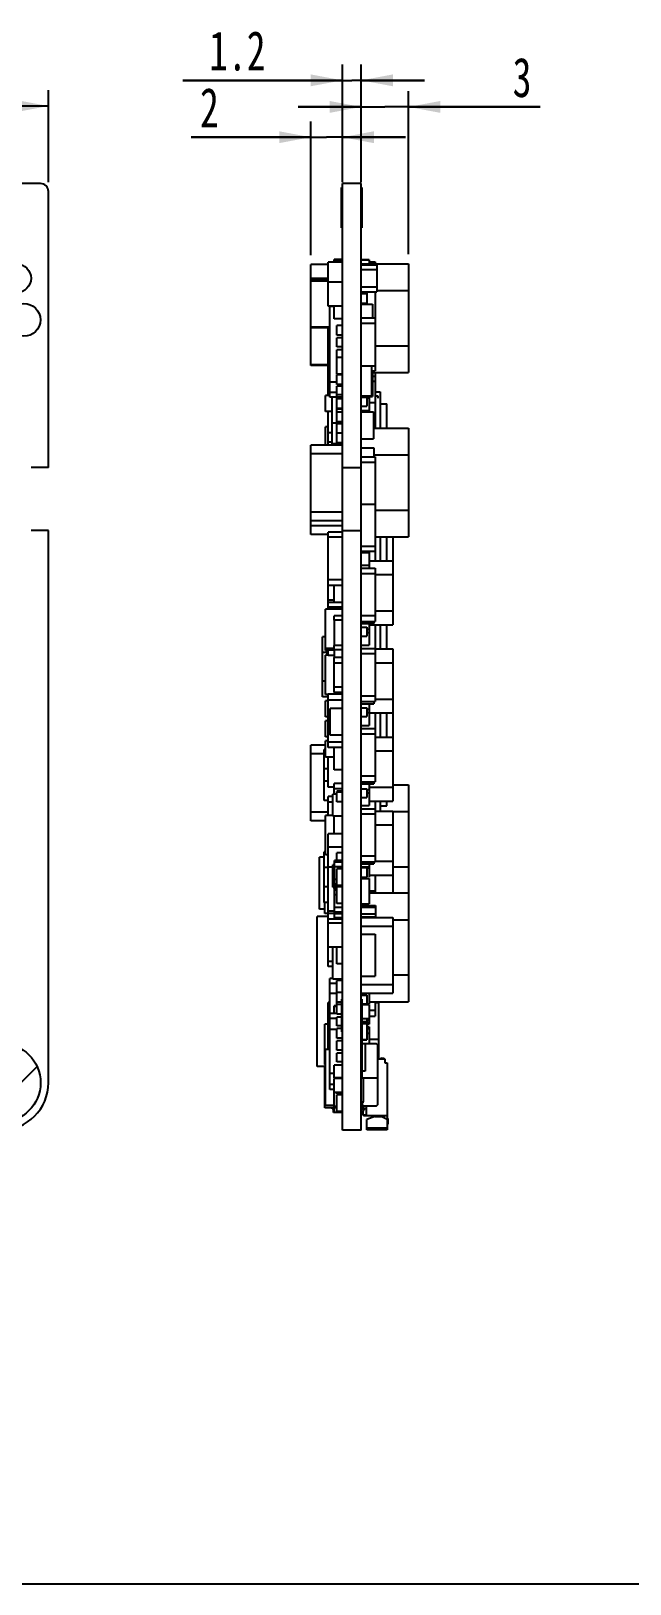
# Model space of a CAD drawing. Header units: millimetres. Extents: x 0 to 404, y 102 to 364.
# Drawn here: x 133.1 to 171.1, y 102.5 to 200.9 of the extents above; entities that cross this region are included whole.
import ezdxf

# ---------------------------------------------------------------- set-up
doc = ezdxf.new("R2010")
doc.units = ezdxf.units.MM
doc.header["$LTSCALE"] = 30.734
doc.layers.get('0').update_dxf_attribs({"linetype": 'CONTINUOUS'})
for name, color, linetype in [('02___PRT_ALL_AXES', 7, 'CONTINUOUS'), ('ECAD_C0402', 7, 'CONTINUOUS'), ('ECAD_C0603', 7, 'CONTINUOUS'), ('ECAD_CAP3528_20', 7, 'CONTINUOUS'), ('ECAD_CAP_2_3D5X2D8_H1D4', 7, 'CONTINUOUS'), ('ECAD_CAP_2_3D5X2D8_H1D9', 7, 'CONTINUOUS'), ('ECAD_CLPDB_XBGA2833_LNL_M_CPU_I', 7, 'CONTINUOUS'), ('ECAD_FB0603', 7, 'CONTINUOUS'), ('ECAD_FB0805', 7, 'CONTINUOUS'), ('ECAD_FIDUCIAL_MARK', 7, 'CONTINUOUS'), ('ECAD_LCC13_P4MM_SQ3MM_P8H', 7, 'CONTINUOUS'), ('ECAD_LCC21_P4MM_3X4MM_P8H', 7, 'CONTINUOUS'), ('ECAD_LQFP64_0D4_1D6', 7, 'CONTINUOUS'), ('ECAD_QFN56_6X6_P0D35_H0D8', 7, 'CONTINUOUS'), ('ECAD_R0402', 7, 'CONTINUOUS'), ('ECAD_R0603', 7, 'CONTINUOUS'), ('ECAD_SMC0201', 7, 'CONTINUOUS'), ('ECAD_SMC0402', 7, 'CONTINUOUS'), ('ECAD_SMC0402-10UF', 7, 'CONTINUOUS'), ('ECAD_SMC0603', 7, 'CONTINUOUS'), ('ECAD_SMCR_P6X1P0_P40H', 7, 'CONTINUOUS'), ('ECAD_SMI4450X4006_2H_MA', 7, 'CONTINUOUS'), ('ECAD_SML_7P0X6P6_3P0H', 7, 'CONTINUOUS'), ('ECAD_SMR0201', 7, 'CONTINUOUS'), ('ECAD_SOD-123', 7, 'CONTINUOUS'), ('ECAD_SOD523', 7, 'CONTINUOUS'), ('ECAD_SOIC8_208', 7, 'CONTINUOUS'), ('ECAD_SOT23-5', 7, 'CONTINUOUS'), ('ECAD_SOT23-6', 7, 'CONTINUOUS'), ('ECAD_SOT23_5_1P25H', 7, 'CONTINUOUS'), ('ECAD_SOT353-5-0D65', 7, 'CONTINUOUS'), ('ECAD_SOT563_0D5_1D6X1D2_H0D6', 7, 'CONTINUOUS'), ('ECAD_SOT723', 7, 'CONTINUOUS'), ('ECAD_SOT_23', 7, 'CONTINUOUS'), ('ECAD_TK1_LCC21_3100X5100_400_MA', 7, 'CONTINUOUS'), ('ECAD_TQFN28_0D4_4X4_H0D8_T2D6X2', 7, 'CONTINUOUS'), ('NONE', 7, 'CONTINUOUS')]:
    doc.layers.add(name, color=color, linetype=linetype)
doc.styles.get("Standard").update_dxf_attribs({"font": 'txt', "width": 0.7})
doc.dimstyles.new('DIMSTYLE_4', dxfattribs={"dimtxt": 2.5, "dimasz": 2, "dimexe": 1, "dimexo": 0.6, "dimtad": 1, "dimdsep": 46, "dimtxsty": 'STANDARD', "dimblk": '_FILLED', "dimblk1": '_FILLED', "dimblk2": '_FILLED', "dimcen": 0.09, "dimazin": 2, "dimtp": 0.01, "dimtm": 0.01, "dimtfac": 1, "dimtofl": 0, "dimtmove": 0, "dimatfit": 3, "dimldrblk": '_FILLED', "dimfxl": 1, "dimtolj": 1, "dimarcsym": 0})

# ---------------------------------------------------------------- blocks, each defined once
blk = doc.blocks.new('_FILLED')
at = {"color": 0, "linetype": 'ByBlock'}
blk.add_solid([(0, 0), (-1, 0.1875), (-1, -0.1875)], dxfattribs=at)
blk = doc.blocks.new('*D27')
at = {"color": 2, "linetype": 'Continuous', "transparency": 16777216}
for p, q in [((154.045, 191.373), (154.045, 197.137)), ((157.045, 186.798), (157.045, 197.137)), ((154.045, 196.137), (150.045, 196.137)), ((150.045, 196.137), (155.545, 196.137)), ((165.387, 196.137), (155.545, 196.137)), ((157.045, 196.137), (165.387, 196.137))]:
    blk.add_line(p, q, dxfattribs=at)
at = {"color": 2, "linetype": 'Continuous', "transparency": 16777216, "xscale": 2, "yscale": 2, "zscale": 2}
blk.add_blockref('_FILLED', (154.045, 196.137), dxfattribs=at)
at = {"color": 2, "linetype": 'Continuous', "transparency": 16777216, "xscale": 2, "yscale": 2, "zscale": 2, "rotation": 180}
blk.add_blockref('_FILLED', (157.045, 196.137), dxfattribs=at)
at = {"color": 2, "linetype": 'Continuous', "transparency": 16777216, "insert": (163.637, 199.262), "char_height": 2.5, "width": 1.75, "attachment_point": 1, "line_spacing_factor": 0.9}
blk.add_mtext('3', dxfattribs=at)
blk = doc.blocks.new('*D28')
at = {"color": 2, "linetype": 'Continuous', "transparency": 16777216}
for p, q in [((150.845, 186.741), (150.845, 195.217)), ((152.845, 191.373), (152.845, 195.217)), ((150.845, 194.217), (143.266, 194.217)), ((143.266, 194.217), (151.845, 194.217)), ((156.845, 194.217), (151.845, 194.217)), ((152.845, 194.217), (156.845, 194.217))]:
    blk.add_line(p, q, dxfattribs=at)
at = {"color": 2, "linetype": 'Continuous', "transparency": 16777216, "xscale": 2, "yscale": 2, "zscale": 2}
blk.add_blockref('_FILLED', (150.845, 194.217), dxfattribs=at)
at = {"color": 2, "linetype": 'Continuous', "transparency": 16777216, "xscale": 2, "yscale": 2, "zscale": 2, "rotation": 180}
blk.add_blockref('_FILLED', (152.845, 194.217), dxfattribs=at)
at = {"color": 2, "linetype": 'Continuous', "transparency": 16777216, "insert": (145.016, 197.342), "char_height": 2.5, "width": 1.75, "attachment_point": 3, "line_spacing_factor": 0.9}
blk.add_mtext('2', dxfattribs=at)
blk = doc.blocks.new('*D29')
at = {"color": 2, "linetype": 'Continuous', "transparency": 16777216}
for p, q in [((152.845, 191.373), (152.845, 198.822)), ((154.045, 191.373), (154.045, 198.822)), ((152.845, 197.822), (142.728, 197.822)), ((142.728, 197.822), (153.445, 197.822)), ((158.045, 197.822), (153.445, 197.822)), ((154.045, 197.822), (158.045, 197.822))]:
    blk.add_line(p, q, dxfattribs=at)
at = {"color": 2, "linetype": 'Continuous', "transparency": 16777216, "xscale": 2, "yscale": 2, "zscale": 2}
blk.add_blockref('_FILLED', (152.845, 197.822), dxfattribs=at)
at = {"color": 2, "linetype": 'Continuous', "transparency": 16777216, "xscale": 2, "yscale": 2, "zscale": 2, "rotation": 180}
blk.add_blockref('_FILLED', (154.045, 197.822), dxfattribs=at)
at = {"color": 2, "linetype": 'Continuous', "transparency": 16777216, "insert": (147.978, 200.947), "char_height": 2.5, "width": 5.25, "attachment_point": 3, "line_spacing_factor": 0.9}
blk.add_mtext('1.2', dxfattribs=at)
blk = doc.blocks.new('*D30')
at = {"color": 2, "linetype": 'Continuous', "transparency": 16777216}
for p, q in [((64.621, 191.373), (64.621, 197.192)), ((134.221, 191.373), (134.221, 197.192)), ((64.621, 196.192), (99.421, 196.192)), ((134.221, 196.192), (99.421, 196.192))]:
    blk.add_line(p, q, dxfattribs=at)
at = {"color": 2, "linetype": 'Continuous', "transparency": 16777216, "xscale": 2, "yscale": 2, "zscale": 2, "rotation": 180}
blk.add_blockref('_FILLED', (64.621, 196.192), dxfattribs=at)
at = {"color": 2, "linetype": 'Continuous', "transparency": 16777216, "xscale": 2, "yscale": 2, "zscale": 2}
blk.add_blockref('_FILLED', (134.221, 196.192), dxfattribs=at)
at = {"color": 2, "linetype": 'Continuous', "transparency": 16777216, "insert": (99.847, 199.317), "char_height": 2.5, "width": 7, "attachment_point": 2, "line_spacing_factor": 0.9}
blk.add_mtext('69.6', dxfattribs=at)

msp = doc.modelspace()

# ---------------------------------------------------------------- linework, layer by layer
at = {"color": 7, "linetype": 'Continuous'}
for p, q in [((133.721, 191.273), (96.671, 191.273)), ((152.795, 188.473), (152.795, 191.023)), ((152.845, 191.023), (152.795, 191.023)), ((152.845, 131.273), (152.845, 191.273)), ((154.045, 191.273), (152.845, 191.273)), ((154.045, 131.273), (154.045, 191.273)), ((154.045, 191.023), (154.075, 191.023)), ((154.075, 191.023), (154.075, 188.473)), ((134.221, 173.273), (134.221, 190.773)), ((152.845, 188.473), (152.795, 188.473)), ((154.045, 188.473), (154.075, 188.473)), ((155.245, 177.323), (155.656, 177.323)), ((155.656, 175.772), (155.656, 177.323)), ((134.221, 173.273), (133.121, 173.273)), ((152.845, 173.273), (154.045, 173.273)), ((134.221, 169.273), (133.121, 169.273)), ((134.221, 134.273), (134.221, 169.273)), ((152.845, 169.273), (154.045, 169.273)), ((155.656, 167.367), (155.656, 168.872)), ((155.656, 161.779), (155.656, 163.307)), ((155.656, 156.191), (155.656, 157.719)), ((155.245, 151.823), (155.656, 151.823)), ((155.656, 151.823), (155.656, 152.131)), ((154.045, 136.753), (154.995, 136.753)), ((154.095, 134.553), (154.095, 136.753)), ((154.295, 136.753), (154.295, 135.003)), ((155.095, 136.653), (154.995, 136.753)), ((155.095, 132.953), (155.095, 136.653)), ((155.115, 135.883), (155.095, 135.883)), ((154.295, 135.003), (154.095, 135.003)), ((155.095, 135.833), (155.128, 135.833)), ((155.095, 135.793), (155.545, 135.793)), ((155.344, 135.823), (155.49, 135.823)), ((155.489, 135.793), (155.49, 135.823)), ((155.545, 135.793), (155.545, 135.543)), ((155.545, 135.543), (155.695, 135.543)), ((155.695, 135.543), (155.695, 131.293)), ((155.095, 134.553), (154.045, 134.553)), ((154.165, 134.553), (154.165, 133.053)), ((154.045, 133.053), (154.215, 133.053)), ((154.095, 133.053), (154.095, 132.953)), ((154.165, 132.223), (154.165, 132.484)), ((154.365, 132.223), (154.165, 132.223)), ((154.195, 132.812), (154.195, 132.565)), ((154.195, 132.193), (154.195, 132.223)), ((154.195, 132.193), (155.695, 132.193)), ((154.245, 132.803), (154.945, 132.803)), ((154.305, 132.613), (154.365, 132.613)), ((154.365, 132.193), (154.365, 132.803)), ((154.895, 132.143), (154.395, 131.943)), ((154.395, 131.293), (154.395, 131.943)), ((154.895, 132.193), (154.895, 132.143)), ((154.895, 132.143), (155.295, 132.143)), ((154.926, 132.193), (154.926, 132.143)), ((155.695, 131.943), (155.295, 132.143)), ((155.505, 132.038), (155.505, 132.193)), ((155.695, 132.006), (155.725, 132.006)), ((155.725, 132.006), (155.725, 131.647)), ((154.045, 131.273), (152.845, 131.273)), ((154.395, 131.423), (155.695, 131.423)), ((155.695, 131.293), (154.395, 131.293)), ((155.695, 131.647), (155.725, 131.647)), ((0, 102.498), (403.732, 102.498))]:
    msp.add_line(p, q, dxfattribs=at)
at = {"color": 2, "linetype": 'Continuous'}
msp.add_line((132.471, 134.273), (133.499, 135.301), dxfattribs=at)
at = {"color": 40, "linetype": 'Continuous'}
msp.add_line((154.145, 132.843), (154.145, 132.543), dxfattribs=at)
at = {"linetype": 'Continuous'}
msp.add_circle((131.221, 134.273), 2.5, dxfattribs=at)
at = {"color": 7, "linetype": 'Continuous'}
for centre, radius, start, end in [((133.721, 190.773), 0.5, 0, 90), ((154.215, 136.453), 0.17, 180, 224.43677), ((155.215, 135.883), 0.1, 180, 244.93951), ((155.215, 135.883), 0.1, 294.68084, 304.30375), ((155.344, 135.693), 0.13, 90, 124.29922), ((131.221, 134.273), 3, 270, 360), ((154.245, 132.953), 0.15, 180, 270), ((154.945, 132.953), 0.15, 270, 360), ((154.295, 132.484), 0.13, 85.58828, 180)]:
    msp.add_arc(centre, radius, start, end, dxfattribs=at)
at = {"layer": '02___PRT_ALL_AXES', "color": 7, "linetype": 'Continuous'}
msp.add_circle((132.221, 185.273), 0.9, dxfattribs=at)
at = {"layer": 'ECAD_C0402', "color": 7, "linetype": 'Continuous'}
for p, q in [((152.337, 186.409), (152.337, 186.473)), ((152.845, 186.473), (152.337, 186.473)), ((154.045, 186.448), (154.553, 186.448)), ((154.553, 186.448), (154.553, 186.198)), ((152.337, 174.731), (152.337, 174.773)), ((152.845, 174.731), (152.337, 174.731)), ((152.337, 164.727), (152.337, 165.806)), ((154.395, 163.026), (154.553, 163.026)), ((154.395, 162.822), (154.553, 162.822)), ((154.553, 163.381), (154.553, 162.01)), ((154.045, 162.01), (154.553, 162.01)), ((152.337, 159.009), (152.337, 161.233)), ((152.845, 160.867), (152.337, 160.867)), ((152.845, 159.343), (152.337, 159.343)), ((152.845, 159.009), (152.337, 159.009)), ((154.395, 157.946), (154.553, 157.946)), ((154.395, 157.742), (154.553, 157.742)), ((154.553, 158.301), (154.553, 156.93)), ((154.045, 156.93), (154.553, 156.93)), ((154.395, 152.866), (154.553, 152.866)), ((154.395, 152.662), (154.553, 152.662)), ((154.553, 153.221), (154.553, 151.85)), ((154.045, 151.85), (154.553, 151.85)), ((154.045, 147.963), (154.553, 147.963)), ((154.395, 147.887), (154.553, 147.887)), ((154.553, 148.141), (154.553, 147.297)), ((152.337, 146.581), (152.337, 146.678)), ((154.553, 139.948), (154.553, 139.277)), ((152.337, 139.109), (152.337, 139.153)), ((152.495, 139.153), (152.337, 139.153)), ((154.395, 139.277), (154.553, 139.277)), ((152.337, 134.578), (152.337, 135.39)), ((152.845, 135.39), (152.337, 135.39)), ((152.845, 134.578), (152.337, 134.578))]:
    msp.add_line(p, q, dxfattribs=at)
at = {"layer": 'ECAD_C0603', "color": 7, "linetype": 'Continuous'}
for p, q in [((151.956, 183.498), (151.956, 186.292)), ((152.845, 186.292), (151.956, 186.292)), ((154.553, 186.317), (154.934, 186.317)), ((154.934, 186.317), (154.934, 186.198)), ((152.845, 185.022), (151.956, 185.022)), ((154.934, 184.424), (154.934, 179.409)), ((152.845, 183.498), (151.956, 183.498)), ((154.045, 182.775), (154.934, 182.775)), ((154.045, 182.431), (154.934, 182.431)), ((151.956, 177.834), (151.956, 182.123)), ((152.045, 180.704), (151.956, 180.704)), ((154.045, 179.713), (154.934, 179.713)), ((154.695, 179.409), (154.934, 179.409)), ((154.934, 179.297), (154.934, 175.772)), ((154.745, 179.078), (154.934, 179.078)), ((154.745, 178.748), (154.934, 178.748)), ((154.544, 177.402), (154.934, 177.402)), ((151.956, 174.698), (151.956, 176.818)), ((152.195, 175.472), (151.956, 175.472)), ((154.814, 175.878), (154.934, 175.878)), ((152.195, 174.887), (151.956, 174.887)), ((154.045, 173.947), (154.934, 173.947)), ((154.045, 173.617), (154.934, 173.617)), ((154.934, 173.947), (154.934, 167.369)), ((154.045, 170.95), (154.934, 170.95)), ((151.956, 164.296), (151.956, 169.172)), ((152.845, 169.172), (151.956, 169.172)), ((152.845, 168.868), (151.956, 168.868)), ((154.045, 168.283), (154.934, 168.283)), ((154.045, 167.979), (154.934, 167.979)), ((154.045, 166.886), (154.934, 166.886)), ((154.045, 166.556), (154.934, 166.556)), ((154.934, 166.886), (154.934, 163.52)), ((152.845, 166.15), (151.956, 166.15)), ((152.845, 165.806), (151.956, 165.806)), ((152.337, 164.868), (151.956, 164.868)), ((152.845, 164.727), (151.956, 164.727)), ((152.845, 164.423), (151.956, 164.423)), ((154.045, 163.889), (154.934, 163.889)), ((154.045, 163.52), (154.934, 163.52)), ((154.934, 163.305), (154.934, 158.44)), ((151.956, 161.361), (151.956, 161.806)), ((152.337, 161.705), (151.956, 161.705)), ((154.045, 161.806), (154.934, 161.806)), ((154.045, 161.476), (154.934, 161.476)), ((152.345, 161.361), (151.956, 161.361)), ((151.956, 155.533), (151.956, 158.899)), ((152.845, 158.899), (151.956, 158.899)), ((152.845, 158.53), (151.956, 158.53)), ((154.045, 158.809), (154.934, 158.809)), ((154.045, 158.44), (154.934, 158.44)), ((154.934, 157.717), (154.934, 153.36)), ((154.045, 156.726), (154.934, 156.726)), ((152.845, 155.863), (151.956, 155.863)), ((154.045, 156.396), (154.934, 156.396)), ((152.845, 155.533), (151.956, 155.533)), ((151.956, 153.018), (151.956, 154.923)), ((154.045, 153.729), (154.934, 153.729)), ((152.337, 153.018), (151.956, 153.018)), ((154.045, 153.36), (154.934, 153.36)), ((151.956, 151.215), (151.956, 152.422)), ((152.245, 152.422), (151.956, 152.422)), ((152.245, 152.053), (151.956, 152.053)), ((154.045, 151.646), (154.934, 151.646)), ((154.934, 152.131), (154.934, 148.28)), ((154.045, 151.316), (154.934, 151.316)), ((151.956, 141.639), (151.956, 150.046)), ((152.845, 150.046), (151.956, 150.046)), ((152.845, 149.208), (151.956, 149.208)), ((152.245, 147.938), (151.956, 147.938)), ((154.045, 148.649), (154.934, 148.649)), ((154.045, 148.28), (154.934, 148.28)), ((154.934, 147.432), (154.934, 146.308)), ((154.544, 146.439), (154.934, 146.439)), ((152.345, 145.144), (151.956, 145.144)), ((152.345, 145.006), (151.956, 145.006)), ((152.845, 144.636), (151.956, 144.636)), ((152.845, 144.382), (151.956, 144.382)), ((152.845, 142.858), (151.956, 142.858)), ((154.045, 143.696), (154.934, 143.696)), ((154.934, 143.696), (154.934, 141.029)), ((152.245, 141.969), (151.956, 141.969)), ((152.245, 141.639), (151.956, 141.639)), ((154.045, 141.029), (154.934, 141.029)), ((151.956, 136.381), (151.956, 139.353)), ((152.045, 139.353), (151.956, 139.353)), ((152.045, 139.048), (151.956, 139.048)), ((154.553, 138.87), (154.934, 138.87)), ((154.934, 139.408), (154.934, 138.501)), ((154.553, 138.501), (154.934, 138.501))]:
    msp.add_line(p, q, dxfattribs=at)
at = {"layer": 'ECAD_CAP3528_20', "color": 7, "linetype": 'Continuous'}
for p in [(150.845, 185.254), (151.956, 186.141)]:
    msp.add_line(p, (150.845, 186.141), dxfattribs=at)
at = {"layer": 'ECAD_CAP_2_3D5X2D8_H1D4', "color": 7, "linetype": 'Continuous'}
for p, q in [((150.845, 185.127), (150.845, 185.254)), ((151.956, 185.254), (150.845, 185.254)), ((151.956, 185.212), (150.845, 185.212)), ((150.845, 169.031), (150.845, 169.895)), ((152.845, 169.581), (150.845, 169.581)), ((151.956, 169.031), (150.845, 169.031)), ((150.845, 150.87), (150.845, 155.674)), ((151.778, 155.674), (150.845, 155.674)), ((151.694, 155.124), (150.845, 155.124)), ((151.956, 151.42), (150.845, 151.42)), ((151.778, 150.87), (150.845, 150.87)), ((156.045, 147.432), (156.045, 146.308))]:
    msp.add_line(p, q, dxfattribs=at)
at = {"layer": 'ECAD_CAP_2_3D5X2D8_H1D9', "color": 7, "linetype": 'Continuous'}
for p, q in [((150.845, 179.736), (150.845, 185.127)), ((151.956, 185.127), (150.845, 185.127)), ((151.956, 185.085), (150.845, 185.085)), ((152.045, 182.164), (150.845, 182.164)), ((152.045, 182.123), (150.845, 182.123)), ((151.956, 179.777), (150.845, 179.777)), ((151.956, 179.736), (150.845, 179.736)), ((150.845, 169.895), (150.845, 174.698)), ((152.845, 174.698), (150.845, 174.698)), ((152.845, 174.148), (150.845, 174.148)), ((152.845, 170.445), (150.845, 170.445)), ((152.845, 169.895), (150.845, 169.895)), ((156.045, 157.719), (156.045, 156.191)), ((154.045, 144.752), (156.045, 144.752)), ((156.045, 144.752), (156.045, 139.948)), ((154.045, 144.202), (156.045, 144.202)), ((154.045, 140.498), (156.045, 140.498)), ((154.045, 139.948), (156.045, 139.948))]:
    msp.add_line(p, q, dxfattribs=at)
at = {"layer": 'ECAD_CLPDB_XBGA2833_LNL_M_CPU_I', "color": 7, "linetype": 'Continuous'}
for p, q in [((154.934, 178.075), (155.245, 178.075)), ((155.245, 178.075), (155.245, 175.772)), ((155.245, 168.872), (155.245, 167.367)), ((155.245, 163.307), (155.245, 161.779)), ((155.245, 157.719), (155.245, 156.191)), ((155.245, 152.131), (155.245, 151.492))]:
    msp.add_line(p, q, dxfattribs=at)
at = {"layer": 'ECAD_FB0603', "color": 7, "linetype": 'Continuous'}
msp.add_line((151.879, 161.375), (151.879, 161.679), dxfattribs=at)
at = {"layer": 'ECAD_FB0805', "color": 7, "linetype": 'Continuous'}
for p, q in [((151.778, 132.825), (151.778, 136.381)), ((152.045, 136.381), (151.778, 136.381)), ((152.337, 132.825), (151.778, 132.825))]:
    msp.add_line(p, q, dxfattribs=at)
at = {"layer": 'ECAD_FIDUCIAL_MARK', "color": 7, "linetype": 'Continuous'}
for p, q in [((152.819, 137.499), (152.819, 139.581)), ((152.845, 139.581), (152.819, 139.581)), ((154.045, 139.581), (154.07, 139.581)), ((154.07, 139.581), (154.07, 136.753)), ((152.845, 137.499), (152.819, 137.499)), ((154.045, 137.499), (154.07, 137.499)), ((154.045, 136.076), (154.07, 136.076)), ((154.07, 136.367), (154.07, 136.076))]:
    msp.add_line(p, q, dxfattribs=at)
msp.add_circle((132.667, 182.634), 1.041, dxfattribs=at)
at = {"layer": 'ECAD_LCC13_P4MM_SQ3MM_P8H', "color": 7, "linetype": 'Continuous'}
for p, q in [((154.845, 163.52), (154.845, 163.381)), ((154.045, 163.381), (154.845, 163.381)), ((154.045, 158.301), (154.845, 158.301)), ((154.845, 158.44), (154.845, 158.301)), ((154.045, 153.221), (154.845, 153.221)), ((154.845, 153.36), (154.845, 153.221)), ((154.045, 148.141), (154.845, 148.141)), ((154.845, 148.28), (154.845, 148.141))]:
    msp.add_line(p, q, dxfattribs=at)
at = {"layer": 'ECAD_LCC21_P4MM_3X4MM_P8H', "color": 7, "linetype": 'Continuous'}
for p, q in [((154.045, 174.524), (154.845, 174.524)), ((154.845, 174.524), (154.845, 173.947))]:
    msp.add_line(p, q, dxfattribs=at)
at = {"layer": 'ECAD_LQFP64_0D4_1D6', "color": 7, "linetype": 'Continuous'}
for p, q in [((151.244, 135.31), (151.244, 144.818)), ((151.956, 144.818), (151.244, 144.818)), ((151.778, 135.31), (151.244, 135.31))]:
    msp.add_line(p, q, dxfattribs=at)
at = {"layer": 'ECAD_QFN56_6X6_P0D35_H0D8', "color": 7, "linetype": 'Continuous'}
for p, q in [((152.045, 177.735), (152.045, 183.49)), ((152.337, 183.49), (152.045, 183.49)), ((152.495, 178.68), (152.045, 178.68)), ((152.495, 178.035), (152.045, 178.035)), ((152.495, 177.735), (152.045, 177.735)), ((152.045, 138.663), (152.045, 140.874)), ((152.245, 140.874), (152.045, 140.874)), ((152.495, 140.574), (152.045, 140.574)), ((152.495, 139.929), (152.045, 139.929))]:
    msp.add_line(p, q, dxfattribs=at)
at = {"layer": 'ECAD_R0402', "color": 7, "linetype": 'Continuous'}
for p, q in [((152.337, 186.292), (152.337, 186.409)), ((152.845, 186.409), (152.337, 186.409)), ((154.045, 186.46), (154.553, 186.46)), ((152.337, 163.599), (152.337, 163.879)), ((152.845, 163.879), (152.337, 163.879)), ((152.337, 161.72), (152.337, 161.995)), ((152.845, 161.72), (152.337, 161.72)), ((152.337, 154.1), (152.337, 155.533)), ((152.845, 154.1), (152.337, 154.1)), ((152.337, 138.663), (152.337, 139.109)), ((152.495, 139.109), (152.337, 139.109)), ((154.07, 139.236), (154.553, 139.236)), ((154.553, 139.236), (154.553, 138.347)), ((154.07, 138.347), (154.553, 138.347)), ((152.337, 132.764), (152.337, 134.537)), ((152.845, 134.537), (152.337, 134.537)), ((152.845, 133.648), (152.337, 133.648)), ((152.495, 132.764), (152.337, 132.764)), ((152.337, 132.383), (152.337, 132.689)), ((152.845, 132.383), (152.337, 132.383))]:
    msp.add_line(p, q, dxfattribs=at)
at = {"layer": 'ECAD_R0603', "color": 7, "linetype": 'Continuous'}
for p, q in [((152.286, 132.393), (152.286, 132.689)), ((152.337, 132.393), (152.286, 132.393))]:
    msp.add_line(p, q, dxfattribs=at)
at = {"layer": 'ECAD_SMC0201', "color": 7, "linetype": 'Continuous'}
for p, q in [((152.495, 180.933), (152.495, 181.491)), ((152.845, 181.491), (152.495, 181.491)), ((152.845, 180.933), (152.495, 180.933)), ((152.495, 177.885), (152.495, 178.443)), ((152.845, 178.443), (152.495, 178.443)), ((152.845, 177.885), (152.495, 177.885)), ((154.045, 177.732), (154.395, 177.732)), ((154.395, 177.783), (154.395, 177.758)), ((154.395, 177.732), (154.395, 177.173)), ((154.045, 177.173), (154.395, 177.173)), ((154.045, 163.153), (154.395, 163.153)), ((154.045, 162.594), (154.395, 162.594)), ((154.395, 163.153), (154.395, 162.594)), ((154.045, 158.047), (154.395, 158.047)), ((154.395, 158.047), (154.395, 157.488)), ((154.045, 157.488), (154.395, 157.488)), ((152.495, 152.743), (152.495, 152.76)), ((152.845, 152.76), (152.495, 152.76)), ((154.045, 152.916), (154.395, 152.916)), ((154.395, 152.916), (154.395, 152.358)), ((154.045, 152.358), (154.395, 152.358)), ((154.045, 147.278), (154.395, 147.278)), ((154.395, 147.295), (154.395, 147.278)), ((154.045, 139.835), (154.395, 139.835)), ((154.395, 139.835), (154.395, 139.236)), ((154.07, 139.277), (154.395, 139.277)), ((152.495, 137.88), (152.495, 138.438)), ((152.819, 138.438), (152.495, 138.438)), ((152.819, 137.88), (152.495, 137.88)), ((154.07, 138.163), (154.395, 138.163)), ((154.07, 138.028), (154.395, 138.028)), ((154.395, 138.347), (154.395, 138.163)), ((154.395, 138.028), (154.395, 137.02)), ((154.07, 137.02), (154.395, 137.02)), ((152.495, 135.594), (152.495, 136.152)), ((152.845, 136.152), (152.495, 136.152)), ((152.845, 135.594), (152.495, 135.594))]:
    msp.add_line(p, q, dxfattribs=at)
at = {"layer": 'ECAD_SMC0402', "color": 7, "linetype": 'Continuous'}
for p, q in [((152.337, 182.711), (152.337, 183.498)), ((152.845, 182.711), (152.337, 182.711)), ((152.337, 152.577), (152.337, 153.25)), ((152.845, 153.25), (152.337, 153.25)), ((152.845, 152.916), (152.337, 152.916)), ((152.337, 150.046), (152.337, 151.173))]:
    msp.add_line(p, q, dxfattribs=at)
at = {"layer": 'ECAD_SMC0402-10UF', "color": 7, "linetype": 'Continuous'}
for p, q in [((154.695, 179.675), (154.695, 177.821)), ((152.195, 174.773), (152.195, 177.735)), ((154.045, 177.821), (154.695, 177.821)), ((152.495, 176.094), (152.195, 176.094)), ((152.845, 174.773), (152.195, 174.773)), ((152.195, 132.609), (152.195, 132.689)), ((152.286, 132.609), (152.195, 132.609))]:
    msp.add_line(p, q, dxfattribs=at)
at = {"layer": 'ECAD_SMC0603', "color": 7, "linetype": 'Continuous'}
for p, q in [((151.778, 176.818), (151.778, 177.834)), ((152.045, 177.834), (151.778, 177.834)), ((152.195, 176.818), (151.778, 176.818)), ((151.778, 174.698), (151.778, 175.853)), ((151.956, 175.853), (151.778, 175.853)), ((151.778, 161.679), (151.778, 164.296)), ((152.845, 164.296), (151.778, 164.296)), ((152.337, 161.806), (151.778, 161.806)), ((151.956, 161.679), (151.778, 161.679)), ((151.778, 158.885), (151.778, 161.375)), ((151.956, 161.375), (151.778, 161.375)), ((151.956, 158.885), (151.778, 158.885)), ((151.778, 157.463), (151.778, 158.479)), ((151.956, 158.479), (151.778, 158.479)), ((151.956, 157.463), (151.778, 157.463)), ((151.778, 156.193), (151.778, 157.209)), ((151.956, 157.209), (151.778, 157.209)), ((151.956, 156.193), (151.778, 156.193)), ((151.778, 154.923), (151.778, 155.939)), ((151.956, 155.939), (151.778, 155.939)), ((152.337, 154.923), (151.778, 154.923)), ((151.778, 148.725), (151.778, 151.215)), ((152.245, 151.215), (151.778, 151.215)), ((151.956, 148.725), (151.778, 148.725))]:
    msp.add_line(p, q, dxfattribs=at)
at = {"layer": 'ECAD_SMCR_P6X1P0_P40H', "color": 7, "linetype": 'Continuous'}
for p in [(154.395, 138.199), (154.445, 138.347)]:
    msp.add_line(p, (154.445, 138.199), dxfattribs=at)
at = {"layer": 'ECAD_SMI4450X4006_2H_MA', "color": 7, "linetype": 'Continuous'}
for p, q in [((156.045, 168.872), (156.045, 163.307)), ((154.544, 167.367), (156.045, 167.367)), ((154.934, 166.489), (156.045, 166.489)), ((154.934, 164.187), (156.045, 164.187)), ((154.553, 163.307), (156.045, 163.307)), ((154.934, 161.779), (156.045, 161.779)), ((156.045, 161.779), (156.045, 157.719)), ((154.934, 160.901), (156.045, 160.901)), ((154.934, 158.599), (156.045, 158.599)), ((154.553, 157.719), (156.045, 157.719)), ((154.934, 156.191), (156.045, 156.191)), ((156.045, 156.191), (156.045, 152.131)), ((154.934, 155.313), (156.045, 155.313)), ((154.553, 153.011), (156.045, 153.011)), ((154.553, 152.131), (156.045, 152.131)), ((154.934, 151.492), (156.045, 151.492)), ((156.045, 151.492), (156.045, 147.432)), ((154.934, 150.614), (156.045, 150.614)), ((154.934, 148.312), (156.045, 148.312)), ((154.553, 147.432), (156.045, 147.432))]:
    msp.add_line(p, q, dxfattribs=at)
at = {"layer": 'ECAD_SML_7P0X6P6_3P0H', "color": 7, "linetype": 'Continuous'}
for p, q in [((154.045, 186.198), (157.045, 186.198)), ((157.045, 186.198), (157.045, 179.297)), ((155.024, 184.498), (157.045, 184.498)), ((154.934, 180.997), (157.045, 180.997)), ((154.745, 179.297), (157.045, 179.297)), ((154.814, 175.772), (157.045, 175.772)), ((157.045, 175.772), (157.045, 168.872)), ((154.845, 174.072), (157.045, 174.072)), ((154.934, 170.572), (157.045, 170.572)), ((154.934, 168.872), (157.045, 168.872)), ((156.045, 153.166), (157.045, 153.166)), ((157.045, 153.166), (157.045, 139.408)), ((156.045, 151.466), (157.045, 151.466)), ((156.045, 147.966), (157.045, 147.966)), ((154.544, 146.308), (157.045, 146.308)), ((156.045, 144.608), (157.045, 144.608)), ((156.045, 141.108), (157.045, 141.108)), ((154.553, 139.408), (157.045, 139.408))]:
    msp.add_line(p, q, dxfattribs=at)
at = {"layer": 'ECAD_SMR0201', "color": 7, "linetype": 'Continuous'}
for p, q in [((154.045, 186.186), (154.395, 186.186)), ((154.395, 186.186), (154.395, 186.128)), ((154.045, 184.311), (154.395, 184.311)), ((154.395, 184.424), (154.395, 183.629)), ((154.045, 183.701), (154.395, 183.701)), ((152.495, 181.669), (152.495, 182.279)), ((152.845, 182.279), (152.495, 182.279)), ((152.845, 181.669), (152.495, 181.669)), ((152.495, 179.184), (152.495, 180.729)), ((152.845, 180.729), (152.495, 180.729)), ((152.845, 180.243), (152.495, 180.243)), ((152.845, 179.184), (152.495, 179.184)), ((152.495, 178.545), (152.495, 179.155)), ((152.845, 179.155), (152.495, 179.155)), ((152.845, 178.545), (152.495, 178.545)), ((152.495, 174.837), (152.495, 177.885)), ((152.845, 177.732), (152.495, 177.732)), ((152.845, 177.631), (152.495, 177.631)), ((154.045, 177.758), (154.395, 177.758)), ((154.395, 177.758), (154.395, 177.732)), ((152.845, 177.021), (152.495, 177.021)), ((152.845, 176.97), (152.495, 176.97)), ((152.845, 176.792), (152.495, 176.792)), ((152.845, 176.183), (152.495, 176.183)), ((152.845, 176.056), (152.495, 176.056)), ((152.845, 175.446), (152.495, 175.446)), ((152.845, 174.837), (152.495, 174.837)), ((152.495, 152.078), (152.495, 152.688)), ((152.845, 152.688), (152.495, 152.688)), ((152.845, 152.078), (152.495, 152.078)), ((152.495, 148.359), (152.495, 148.848)), ((152.845, 148.848), (152.495, 148.848)), ((152.495, 146.774), (152.495, 147.832)), ((152.845, 147.832), (152.495, 147.832)), ((154.045, 147.913), (154.395, 147.913)), ((154.395, 147.913), (154.395, 147.303)), ((152.845, 146.774), (152.495, 146.774)), ((152.495, 145.631), (152.495, 146.755)), ((152.845, 146.689), (152.495, 146.689)), ((154.045, 147.303), (154.395, 147.303)), ((152.845, 145.631), (152.495, 145.631)), ((152.495, 141.821), (152.495, 142.858)), ((152.845, 141.821), (152.495, 141.821)), ((152.495, 138.616), (152.495, 140.746)), ((152.845, 140.746), (152.495, 140.746)), ((152.845, 139.988), (152.495, 139.988)), ((152.819, 139.378), (152.495, 139.378)), ((152.819, 139.226), (152.495, 139.226)), ((152.819, 138.616), (152.495, 138.616)), ((154.07, 138.108), (154.395, 138.108)), ((154.07, 138.053), (154.395, 138.053)), ((154.395, 138.163), (154.395, 138.108)), ((154.395, 138.053), (154.395, 138.028)), ((152.495, 137.092), (152.495, 137.702)), ((152.819, 137.702), (152.495, 137.702)), ((152.845, 137.092), (152.495, 137.092)), ((152.495, 136.33), (152.495, 136.94)), ((152.845, 136.94), (152.495, 136.94)), ((154.07, 136.995), (154.395, 136.995)), ((154.395, 137.02), (154.395, 136.995)), ((152.845, 136.33), (152.495, 136.33)), ((154.07, 136.106), (154.095, 136.106)), ((152.495, 133.562), (152.495, 133.648)), ((152.845, 133.562), (152.495, 133.562)), ((152.845, 133.507), (152.495, 133.507)), ((152.495, 132.423), (152.495, 133.507)), ((152.845, 132.448), (152.495, 132.448)), ((152.845, 132.423), (152.495, 132.423)), ((154.045, 132.774), (154.195, 132.774))]:
    msp.add_line(p, q, dxfattribs=at)
at = {"layer": 'ECAD_SOD-123', "color": 7, "linetype": 'Continuous'}
for p, q in [((154.045, 186.128), (155.024, 186.128)), ((155.024, 186.128), (155.024, 184.424)), ((154.045, 185.822), (155.024, 185.822)), ((154.045, 184.73), (155.024, 184.73)), ((154.045, 184.424), (155.024, 184.424))]:
    msp.add_line(p, q, dxfattribs=at)
at = {"layer": 'ECAD_SOD523', "color": 7, "linetype": 'Continuous'}
for p, q in [((154.045, 176.805), (154.814, 176.805)), ((154.814, 176.805), (154.814, 175.101)), ((154.045, 175.101), (154.814, 175.101)), ((152.075, 156.299), (152.075, 158.003)), ((152.845, 158.003), (152.075, 158.003)), ((152.845, 156.299), (152.075, 156.299))]:
    msp.add_line(p, q, dxfattribs=at)
at = {"layer": 'ECAD_SOIC8_208', "color": 7, "linetype": 'Continuous'}
for p, q in [((154.045, 183.625), (154.745, 183.625)), ((154.745, 183.625), (154.745, 182.775)), ((154.745, 179.409), (154.745, 177.783)), ((154.045, 177.783), (154.745, 177.783))]:
    msp.add_line(p, q, dxfattribs=at)
at = {"layer": 'ECAD_SOT23-5', "color": 7, "linetype": 'Continuous'}
for p, q in [((151.397, 145.271), (151.397, 148.573)), ((151.694, 148.573), (151.397, 148.573)), ((151.745, 145.271), (151.397, 145.271))]:
    msp.add_line(p, q, dxfattribs=at)
at = {"layer": 'ECAD_SOT23-6', "color": 7, "linetype": 'Continuous'}
for p in [(151.397, 185.127), (151.956, 185.174)]:
    msp.add_line(p, (151.397, 185.174), dxfattribs=at)
at = {"layer": 'ECAD_SOT23_5_1P25H', "color": 7, "linetype": 'Continuous'}
for p, q in [((151.595, 158.733), (151.595, 162.543)), ((151.778, 162.543), (151.595, 162.543)), ((151.879, 161.552), (151.595, 161.552)), ((151.778, 159.724), (151.595, 159.724)), ((151.956, 158.733), (151.595, 158.733))]:
    msp.add_line(p, q, dxfattribs=at)
at = {"layer": 'ECAD_SOT353-5-0D65', "color": 7, "linetype": 'Continuous'}
for p, q in [((151.745, 145.008), (151.745, 145.693)), ((151.956, 145.008), (151.745, 145.008)), ((154.934, 139.361), (155.145, 139.361)), ((155.145, 139.361), (155.145, 135.811)), ((151.745, 135.433), (151.745, 137.99)), ((151.956, 137.99), (151.745, 137.99)), ((154.544, 137.038), (155.145, 137.038)), ((151.778, 135.433), (151.745, 135.433)), ((151.745, 132.689), (151.745, 135.247)), ((151.778, 135.247), (151.745, 135.247)), ((152.495, 132.689), (151.745, 132.689))]:
    msp.add_line(p, q, dxfattribs=at)
at = {"layer": 'ECAD_SOT563_0D5_1D6X1D2_H0D6', "color": 7, "linetype": 'Continuous'}
for p, q in [((152.245, 151.173), (152.245, 152.577)), ((152.495, 152.577), (152.245, 152.577)), ((152.845, 151.173), (152.245, 151.173)), ((152.245, 146.678), (152.245, 148.081)), ((152.345, 148.081), (152.245, 148.081)), ((152.495, 146.678), (152.245, 146.678)), ((152.245, 140.841), (152.245, 142.853)), ((152.845, 140.841), (152.245, 140.841))]:
    msp.add_line(p, q, dxfattribs=at)
at = {"layer": 'ECAD_SOT723', "color": 7, "linetype": 'Continuous'}
for p, q in [((154.395, 177.694), (154.544, 177.694)), ((154.544, 177.694), (154.544, 176.805)), ((154.045, 176.891), (154.544, 176.891)), ((154.045, 167.898), (154.544, 167.898)), ((154.544, 167.979), (154.544, 166.886)), ((154.045, 167.094), (154.544, 167.094)), ((152.345, 161.995), (152.345, 163.599)), ((152.845, 163.599), (152.345, 163.599)), ((152.845, 161.995), (152.345, 161.995)), ((152.345, 161.233), (152.345, 161.72)), ((152.845, 161.233), (152.345, 161.233)), ((152.345, 146.755), (152.345, 148.359)), ((152.845, 148.359), (152.345, 148.359)), ((152.845, 148.259), (152.345, 148.259)), ((152.845, 147.959), (152.345, 147.959)), ((152.495, 147.155), (152.345, 147.155)), ((152.495, 146.855), (152.345, 146.855)), ((152.845, 146.755), (152.345, 146.755)), ((154.045, 147.216), (154.544, 147.216)), ((154.544, 147.216), (154.544, 145.612)), ((152.345, 144.723), (152.345, 146.581)), ((152.495, 146.581), (152.345, 146.581)), ((152.495, 146.481), (152.345, 146.481)), ((152.495, 146.181), (152.345, 146.181)), ((152.845, 145.377), (152.345, 145.377)), ((152.845, 145.077), (152.345, 145.077)), ((152.845, 144.977), (152.345, 144.977)), ((152.845, 144.723), (152.345, 144.723)), ((154.045, 145.612), (154.544, 145.612)), ((154.07, 138.092), (154.544, 138.092)), ((154.395, 137.992), (154.544, 137.992)), ((154.445, 138.246), (154.544, 138.246)), ((154.544, 138.346), (154.544, 137.992)), ((154.395, 137.818), (154.544, 137.818)), ((154.395, 137.718), (154.544, 137.718)), ((154.395, 137.418), (154.544, 137.418)), ((154.544, 137.818), (154.544, 136.753)), ((154.07, 136.314), (154.095, 136.314)), ((154.07, 136.214), (154.095, 136.214))]:
    msp.add_line(p, q, dxfattribs=at)
at = {"layer": 'ECAD_SOT_23', "color": 7, "linetype": 'Continuous'}
for p, q in [((151.694, 152.17), (151.694, 155.39)), ((151.778, 155.39), (151.694, 155.39)), ((151.956, 154.171), (151.694, 154.171)), ((151.956, 153.389), (151.694, 153.389)), ((151.956, 152.17), (151.694, 152.17)), ((151.694, 145.693), (151.694, 148.913)), ((151.778, 148.913), (151.694, 148.913)), ((151.956, 147.913), (151.694, 147.913)), ((151.956, 146.693), (151.694, 146.693)), ((151.956, 145.693), (151.694, 145.693))]:
    msp.add_line(p, q, dxfattribs=at)
at = {"layer": 'ECAD_TK1_LCC21_3100X5100_400_MA', "color": 7, "linetype": 'Continuous'}
for p, q in [((154.045, 145.508), (154.945, 145.508)), ((154.045, 145.408), (154.945, 145.408)), ((154.045, 144.983), (154.945, 144.983)), ((154.045, 144.783), (154.945, 144.783)), ((154.945, 145.508), (154.945, 144.752))]:
    msp.add_line(p, q, dxfattribs=at)
at = {"layer": 'ECAD_TQFN28_0D4_4X4_H0D8_T2D6X2', "color": 7, "linetype": 'Continuous'}
for p, q in [((152.044, 133.844), (152.044, 138.663)), ((152.495, 138.663), (152.044, 138.663)), ((152.495, 138.356), (152.044, 138.356)), ((152.495, 137.658), (152.044, 137.658)), ((152.337, 134.85), (152.044, 134.85)), ((152.337, 134.152), (152.044, 134.152)), ((152.337, 133.844), (152.044, 133.844))]:
    msp.add_line(p, q, dxfattribs=at)
at = {"layer": 'NONE', "color": 6, "linetype": 'Continuous'}
for p, q in [((154.899, 177.823), (155.099, 177.823)), ((155.099, 177.823), (155.099, 177.673))]:
    msp.add_line(p, q, dxfattribs=at)

# ---------------------------------------------------------------- dimensions: what is measured, and where the dimension line sits
at = {"color": 2, "linetype": 'Continuous'}
for base, p1, p2, picture, middle in [((154.045, 197.822), (152.845, 190.773), (154.045, 190.773), '*D29', (145.572, 197.822)), ((134.221, 196.192), (64.621, 190.773), (134.221, 190.773), '*D30', (99.847, 196.192)), ((157.045, 196.137), (154.045, 190.773), (157.045, 186.198), '*D27', (164.566, 196.137))]:
    dim = msp.add_linear_dim(base=base, p1=p1, p2=p2, dimstyle='DIMSTYLE_4', dxfattribs=at)
    dim.commit()
    dim.dimension.update_dxf_attribs({"geometry": picture, "text_midpoint": middle, "dimtype": 160})
dim = msp.add_linear_dim(base=(150.845, 194.217), p1=(152.845, 190.773), p2=(150.845, 186.141), angle=180, dimstyle='DIMSTYLE_4', dxfattribs=at)
dim.commit()
dim.dimension.update_dxf_attribs({"geometry": '*D28', "text_midpoint": (144.141, 194.217), "dimtype": 160})

doc.saveas('drawing.dxf')
